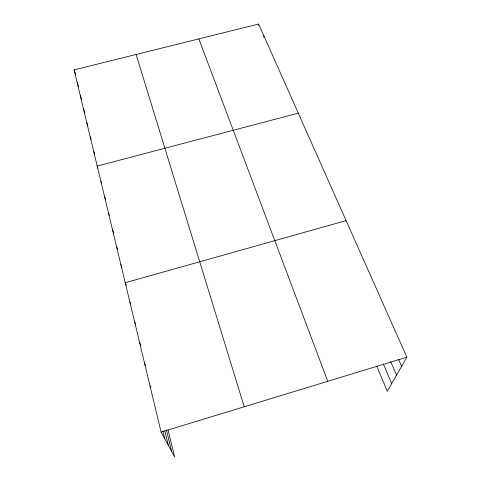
<?xml version="1.0" encoding="UTF-8"?>
<svg xmlns="http://www.w3.org/2000/svg" width="481" height="481" viewBox="0 0 481 481"><rect width="100%" height="100%" fill="white"/><g stroke="black" fill="none" stroke-linecap="round" stroke-linejoin="round"><path stroke-width="0.72" d="M263.859 37.326L263.871 35.834M168.007 429.755L174.687 456.95L161.111 432.094L74.11 69.877L258.628 24.05L406.89 357.197L387.277 391.263L376.96 366.612M161.111 432.094L406.89 357.197M346.098 220.605L125.234 282.732L126.353 285.467M298.28 113.155L97.216 166.071L97.986 168.188M149.994 385.792L150.902 387.674M144.709 363.804L145.647 365.831M139.598 342.538L140.795 345.22M398.683 359.614L401.629 366.342M390.728 361.658L396.548 375.162M134.656 321.957L135.516 323.947M383.327 363.937L391.684 383.616M129.87 302.032L130.694 303.992M120.875 264.568L121.94 267.244M116.642 246.945L117.725 249.711M112.53 229.828L113.829 233.201M108.538 213.203L109.325 215.29M198.839 38.901L327.771 381.313M104.654 197.048L105.664 199.747M100.884 181.343L101.647 183.417M93.645 151.208L94.631 153.944M90.169 136.748L91.162 139.532M86.79 122.667L87.789 125.499M83.496 108.953L84.933 113.059M80.285 95.593L81.487 99.062M77.158 82.57L78.607 86.784M74.11 69.877L75.812 74.85M136.111 54.479L244.228 406.764M166.426 430.02L171.651 451.388M164.827 430.988L168.29 445.232M162.873 430.952L164.767 438.786M258.628 24.05L258.628 25.553"/></g></svg>
